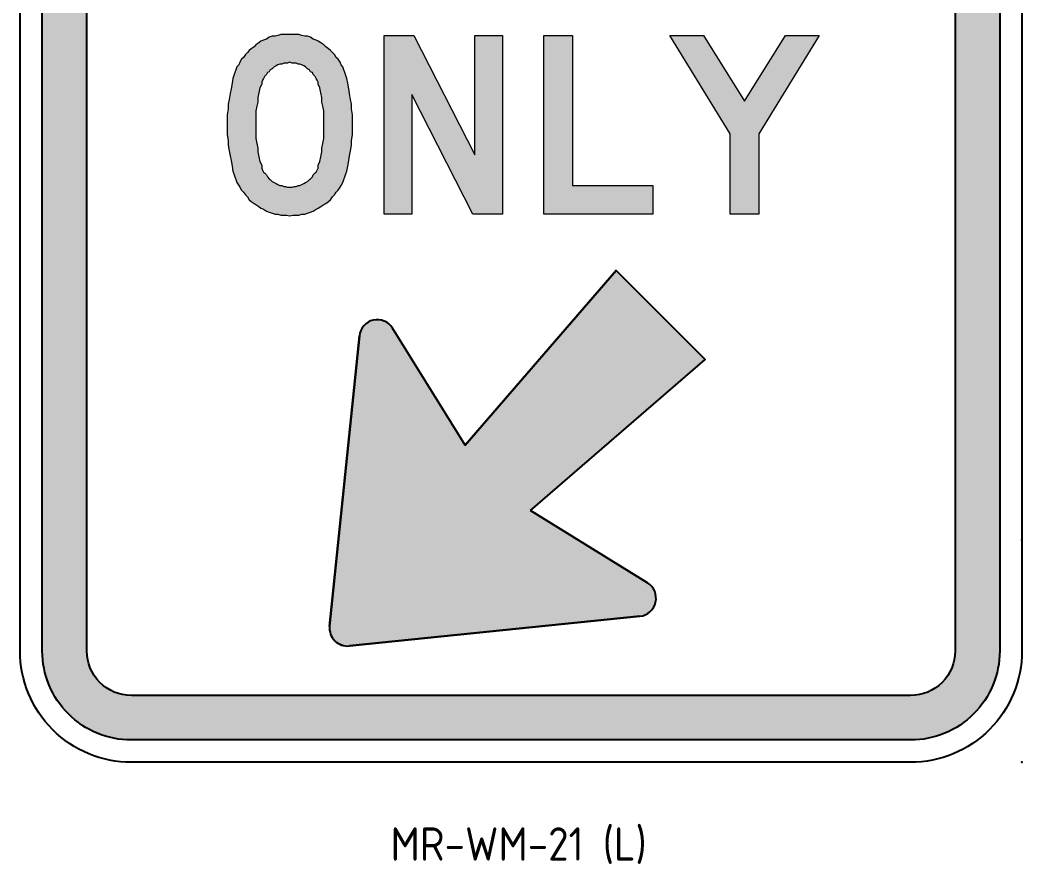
# Model space of a CAD drawing. Extents: x 57 to 147, y 70 to 199.
# Drawn here: x 56.7 to 146.7, y 69.7 to 145.5 of the extents above; entities that cross this region are included whole.
import ezdxf

# ---------------------------------------------------------------- set-up
doc = ezdxf.new("R2010")
doc.units = 0
doc.header["$LTSCALE"] = 12
doc.header["$MEASUREMENT"] = 0
doc.header["$PDSIZE"] = 4
doc.layers.get('0').update_dxf_attribs({"linetype": 'CONTINUOUS'})
for name, color, linetype in [('L25', 1, 'CONTINUOUS'), ('L35', 3, 'CONTINUOUS'), ('T25', 1, 'CONTINUOUS')]:
    doc.layers.add(name, color=color, linetype=linetype)
doc.styles.add('ISO', font='iso')

# ---------------------------------------------------------------- blocks, each defined once
blk = doc.blocks.new('ARROWL3')
at = {"layer": 'L35'}
for p, q in [((3.32, 107.98), (116.32, 199.98)), ((115, 124), (130.76, 190.94)), ((115, 124), (230, 132.5)), ((230, 69.5), (230, 132.5)), ((116.32, 2.02), (3.32, 94.02)), ((115, 78), (230, 69.5)), ((115, 78), (130.76, 11.06))]:
    blk.add_line(p, q, dxfattribs=at)
for centre, start, end in [((122, 193), 346.751, 129.1511), ((9, 101), 129.1511, 230.8489), ((122, 9), 230.8489, 13.249)]:
    blk.add_arc(centre, 9, start, end, dxfattribs=at)
blk = doc.blocks.new('IBLK1')
at = {"layer": 'L35', "xscale": 0.2, "yscale": 0.2, "zscale": 0.2}
blk.add_blockref('ARROWL3', (0, 0), dxfattribs=at)

msp = doc.modelspace()

# ---------------------------------------------------------------- hatches: boundary and pattern name
at = {"layer": 'L25'}
h = msp.add_hatch(color=256, dxfattribs=at)
edge = h.paths.add_edge_path(flags=16)
edge.add_line((62.666, 88.838), (62.666, 188.838))
edge.add_arc((66.666, 188.838), 4, 90, 180, ccw=False)
edge.add_line((66.666, 192.838), (136.666, 192.838))
edge.add_arc((136.666, 188.838), 4, 0, 90, ccw=False)
edge.add_line((140.666, 188.838), (140.666, 88.838))
edge.add_arc((136.666, 88.838), 4, 270, 360, ccw=False)
edge.add_line((136.666, 84.838), (66.666, 84.838))
edge.add_arc((66.666, 88.838), 4, 180, 270, ccw=False)
edge = h.paths.add_edge_path()
edge.add_line((58.666, 88.838), (58.666, 188.838))
edge.add_arc((66.666, 188.838), 8, 90, 180, ccw=False)
edge.add_line((66.666, 196.838), (136.666, 196.838))
edge.add_arc((136.666, 188.838), 8, 0, 90, ccw=False)
edge.add_line((144.666, 188.838), (144.666, 88.838))
edge.add_arc((136.666, 88.838), 8, -90, 0, ccw=False)
edge.add_line((136.666, 80.838), (66.666, 80.838))
edge.add_arc((66.666, 88.838), 8, 180, 270, ccw=False)
h = msp.add_hatch(color=256, dxfattribs=at)
h.paths.add_polyline_path([(89.366, 144.163), (92.028, 144.163), (97.525, 133.427), (97.525, 144.163), (100.015, 144.163), (100.015, 128.102), (97.353, 128.102), (91.856, 138.838), (91.856, 128.102), (89.366, 128.102)])
h.paths.add_polyline_path([(103.708, 144.163), (106.285, 144.163), (106.285, 130.679), (113.499, 130.679), (113.499, 128.102), (103.708, 128.102)])
h.paths.add_polyline_path([(115.045, 144.163), (118.051, 144.163), (121.744, 138.237), (125.437, 144.163), (128.443, 144.163), (123.032, 135.317), (123.032, 128.102), (120.456, 128.102), (120.456, 135.317)])
h.paths.add_polyline_path([(80.863, 141.758), (80.691, 141.672), (80.52, 141.672), (80.348, 141.672), (80.176, 141.586), (80.004, 141.586), (79.832, 141.5), (79.661, 141.415), (79.489, 141.329), (79.317, 141.157), (79.145, 141.071), (79.059, 140.899), (78.888, 140.813), (78.802, 140.642), (78.63, 140.47), (78.544, 140.298), (78.458, 140.126), (78.372, 139.954), (78.372, 139.783), (78.201, 139.439), (78.115, 139.01), (78.029, 138.58), (78.029, 138.151), (77.943, 137.807), (77.857, 137.378), (77.857, 136.949), (77.857, 136.519), (77.857, 136.09), (77.857, 135.746), (77.857, 135.317), (77.857, 134.887), (77.943, 134.458), (78.029, 134.028), (78.029, 133.685), (78.115, 133.255), (78.201, 132.826), (78.372, 132.483), (78.372, 132.225), (78.458, 132.053), (78.544, 131.881), (78.63, 131.795), (78.802, 131.624), (78.888, 131.452), (79.059, 131.28), (79.145, 131.194), (79.317, 131.022), (79.489, 130.937), (79.661, 130.851), (79.832, 130.765), (80.004, 130.679), (80.176, 130.679), (80.348, 130.593), (80.52, 130.593), (80.691, 130.507), (80.863, 130.507), (81.121, 130.507), (81.292, 130.593), (81.464, 130.593), (81.636, 130.679), (81.808, 130.679), (81.98, 130.765), (82.151, 130.851), (82.323, 130.937), (82.495, 131.022), (82.667, 131.194), (82.753, 131.28), (82.924, 131.452), (83.01, 131.624), (83.182, 131.795), (83.268, 131.881), (83.354, 132.053), (83.44, 132.225), (83.44, 132.483), (83.611, 132.826), (83.697, 133.255), (83.783, 133.685), (83.783, 134.028), (83.869, 134.458), (83.955, 134.887), (83.955, 135.317), (83.955, 135.746), (83.955, 136.09), (83.955, 136.519), (83.955, 136.949), (83.955, 137.378), (83.869, 137.807), (83.783, 138.151), (83.783, 138.58), (83.697, 139.01), (83.611, 139.439), (83.44, 139.783), (83.44, 139.954), (83.354, 140.126), (83.268, 140.298), (83.182, 140.47), (83.01, 140.642), (82.924, 140.813), (82.753, 140.899), (82.667, 141.071), (82.495, 141.157), (82.323, 141.329), (82.151, 141.415), (81.98, 141.5), (81.808, 141.586), (81.636, 141.586), (81.464, 141.672), (81.292, 141.672), (81.121, 141.672)], flags=16)
h.paths.add_polyline_path([(80.863, 144.249), (80.605, 144.249), (80.348, 144.249), (80.09, 144.249), (79.832, 144.163), (79.575, 144.077), (79.317, 144.077), (79.059, 143.991), (78.802, 143.819), (78.544, 143.733), (78.287, 143.648), (78.115, 143.476), (77.857, 143.304), (77.685, 143.132), (77.428, 142.96), (77.256, 142.789), (77.084, 142.617), (76.912, 142.445), (76.741, 142.187), (76.569, 142.016), (76.397, 141.758), (76.311, 141.5), (76.139, 141.329), (76.054, 141.071), (75.968, 140.813), (75.882, 140.556), (75.796, 140.298), (75.71, 139.869), (75.624, 139.353), (75.538, 138.924), (75.452, 138.409), (75.366, 137.979), (75.366, 137.55), (75.281, 137.034), (75.281, 136.605), (75.281, 136.09), (75.281, 135.66), (75.281, 135.231), (75.366, 134.716), (75.366, 134.286), (75.452, 133.771), (75.538, 133.341), (75.624, 132.912), (75.71, 132.397), (75.796, 131.967), (75.882, 131.71), (75.968, 131.452), (76.054, 131.194), (76.139, 130.937), (76.311, 130.679), (76.397, 130.507), (76.569, 130.25), (76.741, 130.078), (76.912, 129.82), (77.084, 129.648), (77.256, 129.391), (77.428, 129.219), (77.685, 129.047), (77.857, 128.961), (78.115, 128.789), (78.287, 128.618), (78.544, 128.532), (78.802, 128.36), (79.059, 128.274), (79.317, 128.188), (79.575, 128.102), (79.832, 128.102), (80.09, 128.017), (80.348, 128.017), (80.605, 128.017), (80.863, 127.931), (81.207, 128.017), (81.464, 128.017), (81.722, 128.017), (81.98, 128.102), (82.237, 128.102), (82.495, 128.188), (82.753, 128.274), (83.01, 128.36), (83.268, 128.532), (83.44, 128.618), (83.697, 128.789), (83.955, 128.961), (84.127, 129.047), (84.384, 129.219), (84.556, 129.391), (84.728, 129.648), (84.9, 129.82), (85.071, 130.078), (85.243, 130.25), (85.415, 130.507), (85.501, 130.679), (85.673, 130.937), (85.758, 131.194), (85.844, 131.452), (85.93, 131.71), (86.016, 131.967), (86.102, 132.397), (86.188, 132.912), (86.274, 133.341), (86.36, 133.771), (86.446, 134.286), (86.446, 134.716), (86.531, 135.231), (86.531, 135.66), (86.531, 136.09), (86.531, 136.605), (86.531, 137.034), (86.446, 137.55), (86.446, 137.979), (86.36, 138.409), (86.274, 138.924), (86.188, 139.353), (86.102, 139.869), (86.016, 140.298), (85.93, 140.556), (85.844, 140.813), (85.758, 141.071), (85.673, 141.329), (85.501, 141.5), (85.415, 141.758), (85.243, 142.016), (85.071, 142.187), (84.9, 142.445), (84.728, 142.617), (84.556, 142.789), (84.384, 142.96), (84.127, 143.132), (83.955, 143.304), (83.697, 143.476), (83.44, 143.648), (83.268, 143.733), (83.01, 143.819), (82.753, 143.991), (82.495, 144.077), (82.237, 144.077), (81.98, 144.163), (81.722, 144.249), (81.464, 144.249), (81.207, 144.249)])
msp.add_hatch(color=256, dxfattribs=at).paths.add_polyline_path([(102.505, 101.464), (118.224, 115.02), (110.206, 123.038), (96.65, 107.319), (90.137, 117.845, 0.71593), (87.148, 117.158), (84.475, 91.065, 0.475358), (86.251, 89.289), (112.344, 91.962, 0.71593), (113.031, 94.951)])

# ---------------------------------------------------------------- linework, layer by layer
at = {"color": 3, "lineweight": 0}
for points in [[(80.863, 144.249), (80.605, 144.249), (80.348, 144.249), (80.09, 144.249), (79.832, 144.163), (79.575, 144.077), (79.317, 144.077), (79.059, 143.991), (78.802, 143.819), (78.544, 143.733), (78.287, 143.648), (78.115, 143.476), (77.857, 143.304), (77.685, 143.132), (77.428, 142.96), (77.256, 142.789), (77.084, 142.617), (76.912, 142.445), (76.741, 142.187), (76.569, 142.016), (76.397, 141.758), (76.311, 141.5), (76.139, 141.329), (76.054, 141.071), (75.968, 140.813), (75.882, 140.556), (75.796, 140.298)], [(86.016, 140.298), (85.93, 140.556), (85.844, 140.813), (85.758, 141.071), (85.673, 141.329), (85.501, 141.5), (85.415, 141.758), (85.243, 142.016), (85.071, 142.187), (84.9, 142.445), (84.728, 142.617), (84.556, 142.789), (84.384, 142.96), (84.127, 143.132), (83.955, 143.304), (83.697, 143.476), (83.44, 143.648), (83.268, 143.733), (83.01, 143.819), (82.753, 143.991), (82.495, 144.077), (82.237, 144.077), (81.98, 144.163), (81.722, 144.249), (81.464, 144.249), (81.207, 144.249), (80.863, 144.249)], [(89.366, 144.163), (92.028, 144.163), (97.525, 133.427), (97.525, 144.163), (100.015, 144.163), (100.015, 128.102), (97.353, 128.102), (91.856, 138.838), (91.856, 128.102), (89.366, 128.102), (89.366, 144.163), (89.366, 144.163)], [(103.708, 144.163), (106.285, 144.163), (106.285, 130.679), (113.499, 130.679), (113.499, 128.102), (103.708, 128.102), (103.708, 144.163), (103.708, 144.163)], [(115.045, 144.163), (118.051, 144.163), (121.744, 138.237), (125.437, 144.163), (128.443, 144.163), (123.032, 135.317), (123.032, 128.102), (120.456, 128.102), (120.456, 135.317), (115.045, 144.163), (115.045, 144.163)], [(80.863, 141.758), (80.691, 141.672), (80.52, 141.672), (80.348, 141.672), (80.176, 141.586), (80.004, 141.586), (79.832, 141.5), (79.661, 141.415), (79.489, 141.329), (79.317, 141.157), (79.145, 141.071), (79.059, 140.899), (78.888, 140.813), (78.802, 140.642), (78.63, 140.47), (78.544, 140.298), (78.458, 140.126), (78.372, 139.954), (78.372, 139.783)], [(83.44, 139.783), (83.44, 139.954), (83.354, 140.126), (83.268, 140.298), (83.182, 140.47), (83.01, 140.642), (82.924, 140.813), (82.753, 140.899), (82.667, 141.071), (82.495, 141.157), (82.323, 141.329), (82.151, 141.415), (81.98, 141.5), (81.808, 141.586), (81.636, 141.586), (81.464, 141.672), (81.292, 141.672), (81.121, 141.672), (80.863, 141.758)], [(75.796, 140.298), (75.71, 139.869), (75.624, 139.353), (75.538, 138.924), (75.452, 138.409), (75.366, 137.979), (75.366, 137.55), (75.281, 137.034), (75.281, 136.605), (75.281, 136.09), (75.281, 135.66), (75.281, 135.231), (75.366, 134.716), (75.366, 134.286), (75.452, 133.771), (75.538, 133.341), (75.624, 132.912), (75.71, 132.397), (75.796, 131.967)], [(78.372, 139.783), (78.201, 139.439), (78.115, 139.01), (78.029, 138.58), (78.029, 138.151), (77.943, 137.807), (77.857, 137.378), (77.857, 136.949), (77.857, 136.519), (77.857, 136.09), (77.857, 135.746), (77.857, 135.317), (77.857, 134.887), (77.943, 134.458), (78.029, 134.028), (78.029, 133.685), (78.115, 133.255), (78.201, 132.826), (78.372, 132.483)], [(83.44, 132.483), (83.611, 132.826), (83.697, 133.255), (83.783, 133.685), (83.783, 134.028), (83.869, 134.458), (83.955, 134.887), (83.955, 135.317), (83.955, 135.746), (83.955, 136.09), (83.955, 136.519), (83.955, 136.949), (83.955, 137.378), (83.869, 137.807), (83.783, 138.151), (83.783, 138.58), (83.697, 139.01), (83.611, 139.439), (83.44, 139.783)], [(86.016, 131.967), (86.102, 132.397), (86.188, 132.912), (86.274, 133.341), (86.36, 133.771), (86.446, 134.286), (86.446, 134.716), (86.531, 135.231), (86.531, 135.66), (86.531, 136.09), (86.531, 136.605), (86.531, 137.034), (86.446, 137.55), (86.446, 137.979), (86.36, 138.409), (86.274, 138.924), (86.188, 139.353), (86.102, 139.869), (86.016, 140.298)], [(78.372, 132.483), (78.372, 132.225), (78.458, 132.053), (78.544, 131.881), (78.63, 131.795), (78.802, 131.624), (78.888, 131.452), (79.059, 131.28), (79.145, 131.194), (79.317, 131.022), (79.489, 130.937), (79.661, 130.851), (79.832, 130.765), (80.004, 130.679), (80.176, 130.679), (80.348, 130.593), (80.52, 130.593), (80.691, 130.507), (80.863, 130.507)], [(80.863, 130.507), (81.121, 130.507), (81.292, 130.593), (81.464, 130.593), (81.636, 130.679), (81.808, 130.679), (81.98, 130.765), (82.151, 130.851), (82.323, 130.937), (82.495, 131.022), (82.667, 131.194), (82.753, 131.28), (82.924, 131.452), (83.01, 131.624), (83.182, 131.795), (83.268, 131.881), (83.354, 132.053), (83.44, 132.225), (83.44, 132.483)], [(75.796, 131.967), (75.882, 131.71), (75.968, 131.452), (76.054, 131.194), (76.139, 130.937), (76.311, 130.679), (76.397, 130.507), (76.569, 130.25), (76.741, 130.078), (76.912, 129.82), (77.084, 129.648), (77.256, 129.391), (77.428, 129.219), (77.685, 129.047), (77.857, 128.961), (78.115, 128.789), (78.287, 128.618), (78.544, 128.532), (78.802, 128.36), (79.059, 128.274), (79.317, 128.188), (79.575, 128.102), (79.832, 128.102), (80.09, 128.017), (80.348, 128.017), (80.605, 128.017), (80.863, 127.931)], [(80.863, 127.931), (81.207, 128.017), (81.464, 128.017), (81.722, 128.017), (81.98, 128.102), (82.237, 128.102), (82.495, 128.188), (82.753, 128.274), (83.01, 128.36), (83.268, 128.532), (83.44, 128.618), (83.697, 128.789), (83.955, 128.961), (84.127, 129.047), (84.384, 129.219), (84.556, 129.391), (84.728, 129.648), (84.9, 129.82), (85.071, 130.078), (85.243, 130.25), (85.415, 130.507), (85.501, 130.679), (85.673, 130.937), (85.758, 131.194), (85.844, 131.452), (85.93, 131.71), (86.016, 131.967)]]:
    msp.add_lwpolyline(points, dxfattribs=at)
at = {"layer": 'L25'}
msp.add_lwpolyline([(102.505, 101.464), (118.224, 115.02), (110.206, 123.038), (96.65, 107.319), (90.137, 117.845, 0.71593), (87.148, 117.158), (84.475, 91.065, 0.475358), (86.251, 89.289), (112.344, 91.962, 0.71593), (113.031, 94.951)], format="xyb", close=True, dxfattribs=at)
at = {"layer": 'L35'}
for points in [[(56.666, 88.838), (56.666, 188.838, -0.414214), (66.666, 198.838), (136.666, 198.838, -0.414214), (146.666, 188.838), (146.666, 88.838, -0.414214), (136.666, 78.838), (66.666, 78.838, -0.414214)], [(58.666, 88.838), (58.666, 188.838, -0.414214), (66.666, 196.838), (136.666, 196.838, -0.414214), (144.666, 188.838), (144.666, 88.838, -0.414214), (136.666, 80.838), (66.666, 80.838, -0.414214)], [(62.666, 88.838), (62.666, 188.838, -0.414214), (66.666, 192.838), (136.666, 192.838, -0.414214), (140.666, 188.838), (140.666, 88.838, -0.414214), (136.666, 84.838), (66.666, 84.838, -0.414214)]]:
    msp.add_lwpolyline(points, format="xyb", close=True, dxfattribs=at)
at = {"layer": 'T25'}
for p in [(146.666, 98.838), (146.666, 78.838)]:
    msp.add_point(p, dxfattribs=at)

# ---------------------------------------------------------------- block references
at = {"layer": 'L35', "xscale": 0.9, "yscale": 0.9, "zscale": 0.9, "rotation": 45}
msp.add_blockref('IBLK1', (97.796, 76.9), dxfattribs=at)

# ---------------------------------------------------------------- texts
at = {"layer": 'T25', "color": 3, "style": 'ISO'}
msp.add_text('MR-WM-21 (L)', height=3, dxfattribs=at).set_placement((89.947, 69.992))

doc.saveas('drawing.dxf')
